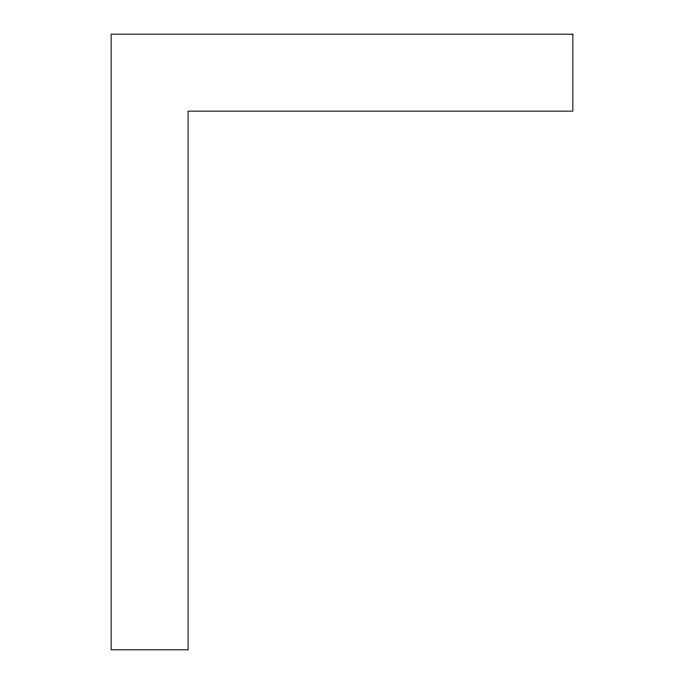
<?xml version="1.0" encoding="UTF-8"?>
<svg xmlns="http://www.w3.org/2000/svg" width="684" height="684" viewBox="0 0 684 684"><rect width="100%" height="100%" fill="white"/><g stroke="black" fill="none" stroke-linecap="round" stroke-linejoin="round"><path stroke-width="1.03" d="M572.85 34.2L111.15 34.2L111.15 649.8L188.1 649.8L188.1 111.15L572.85 111.15L572.85 34.2"/></g></svg>
